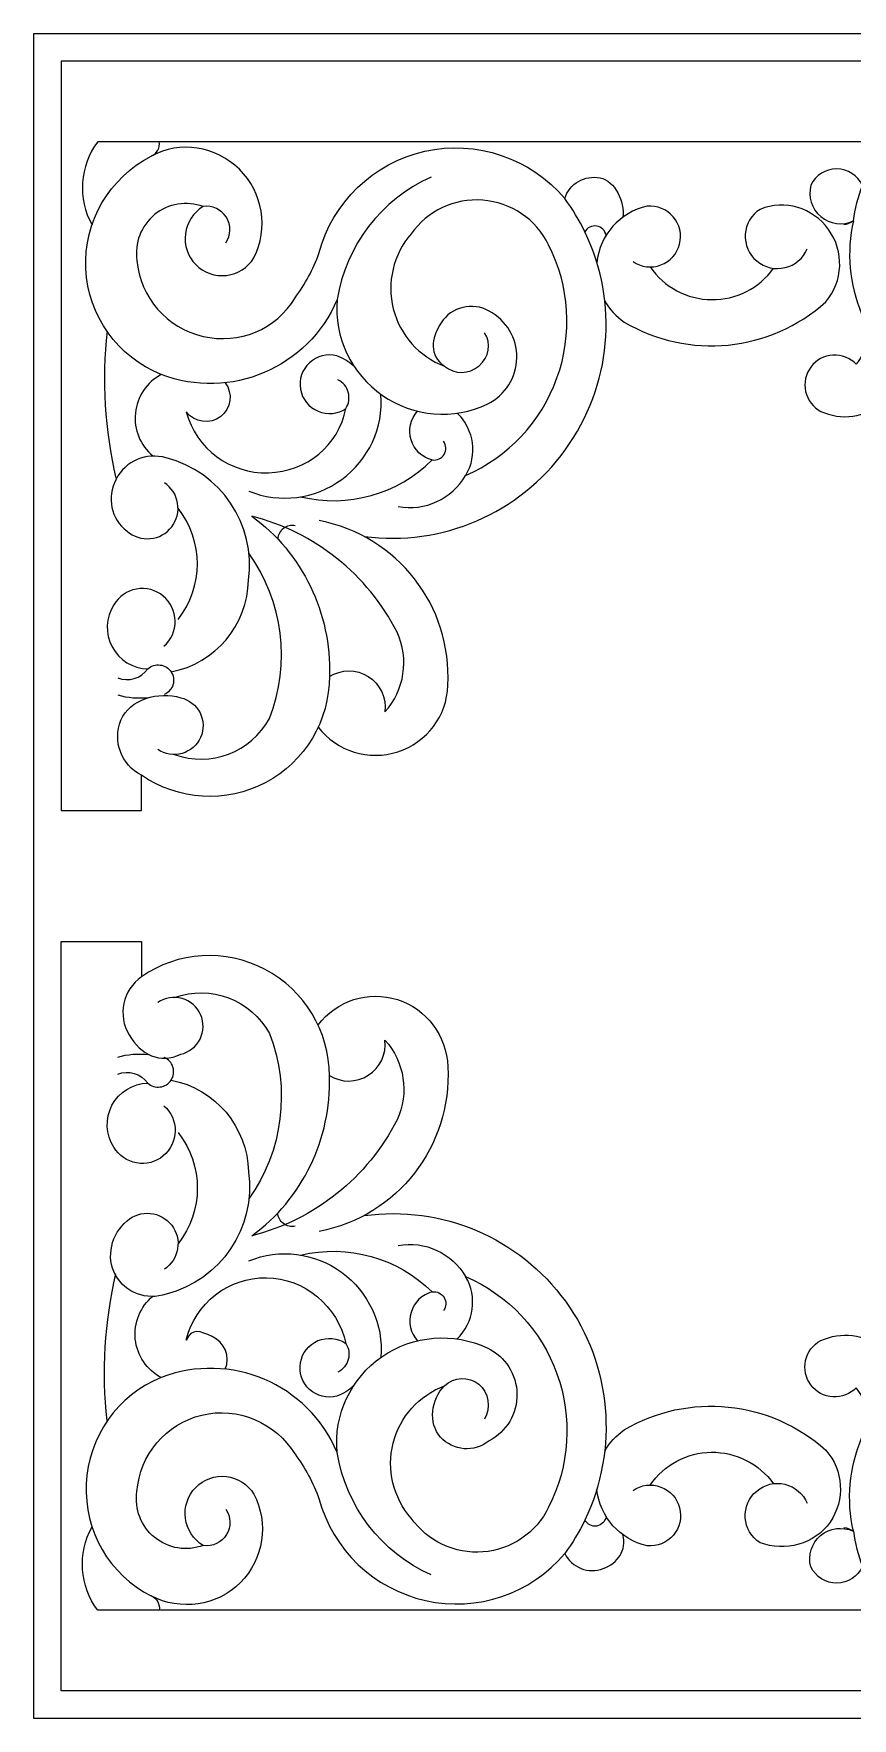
# Model space of a CAD drawing. Header units: millimetres. Extents: x 4605 to 4849, y 2366 to 2625.
# Drawn here: x 4605.2 to 4664.5, y 2503.1 to 2625.1 of the extents above; entities that cross this region are included whole.
import ezdxf

# ---------------------------------------------------------------- set-up
doc = ezdxf.new("R2010")
doc.units = ezdxf.units.MM
doc.header["$MEASUREMENT"] = 0
doc.layers.add('SITARA ALL', color=18, linetype='Continuous', true_color=0x000000)

msp = doc.modelspace()

# ---------------------------------------------------------------- linework, layer by layer
at = {"layer": 'SITARA ALL', "lineweight": 9}
for points, knots in [([(4605.15, 2625.07), (4605.15, 2625.07), (4849.15, 2625.07), (4849.15, 2625.07), (4849.15, 2625.07), (4849.15, 2503.07), (4849.15, 2503.07), (4849.15, 2503.07), (4605.15, 2503.07), (4605.15, 2503.07), (4605.15, 2503.07), (4605.15, 2625.07), (4605.15, 2625.07)], [0, 0, 0, 0, 0.25, 0.25, 0.25, 0.5, 0.5, 0.5, 0.75, 0.75, 0.75, 1, 1, 1, 1]), ([(4787.74, 2578.51), (4786.87, 2579.06), (4785.77, 2579.05), (4784.91, 2578.5), (4784.05, 2577.95), (4783.58, 2576.97), (4783.71, 2575.95), (4782.29, 2577.52), (4781.94, 2579.8), (4782.82, 2581.73), (4784.96, 2585.91), (4788.8, 2588.97), (4793.35, 2590.13), (4789.67, 2587.44), (4787.57, 2583.1), (4787.74, 2578.55), (4787.73, 2575.31), (4789.53, 2572.34), (4792.39, 2570.84), (4795.26, 2569.34), (4798.69, 2569.53), (4801.35, 2571.37), (4801.35, 2571.37), (4801.35, 2568.81), (4801.35, 2568.81), (4801.35, 2568.81), (4807.15, 2568.81), (4807.15, 2568.81), (4807.15, 2568.81), (4807.15, 2623.07), (4807.15, 2623.07), (4807.15, 2623.07), (4707.15, 2623.07), (4707.15, 2623.07), (4707.15, 2623.07), (4607.15, 2623.07), (4607.15, 2623.07), (4607.15, 2623.07), (4607.15, 2568.81), (4607.15, 2568.81), (4607.15, 2568.81), (4612.95, 2568.81), (4612.95, 2568.81), (4612.95, 2568.81), (4612.95, 2571.37), (4612.95, 2571.37), (4611.5, 2572.11), (4610.85, 2573.85), (4611.47, 2575.36), (4612.08, 2576.88), (4614.24, 2577.47), (4615.8, 2576.98), (4616.4, 2576.84), (4616.92, 2576.44), (4617.2, 2575.89), (4617.48, 2575.33), (4617.49, 2574.68), (4617.24, 2574.11), (4616.99, 2573.54), (4616.5, 2573.12), (4615.9, 2572.95), (4615.31, 2572.78), (4614.66, 2572.89), (4614.15, 2573.24)], [0, 0, 0, 0, 0.045455, 0.045455, 0.045455, 0.090909, 0.090909, 0.090909, 0.136364, 0.136364, 0.136364, 0.181818, 0.181818, 0.181818, 0.227273, 0.227273, 0.227273, 0.272727, 0.272727, 0.272727, 0.318182, 0.318182, 0.318182, 0.363636, 0.363636, 0.363636, 0.409091, 0.409091, 0.409091, 0.454545, 0.454545, 0.454545, 0.5, 0.5, 0.5, 0.545455, 0.545455, 0.545455, 0.590909, 0.590909, 0.590909, 0.636364, 0.636364, 0.636364, 0.681818, 0.681818, 0.681818, 0.727273, 0.727273, 0.727273, 0.772727, 0.772727, 0.772727, 0.818182, 0.818182, 0.818182, 0.863636, 0.863636, 0.863636, 0.909091, 0.909091, 0.909091, 1, 1, 1, 1]), ([(4669.19, 2617.25), (4669.19, 2617.25), (4609.79, 2617.25), (4609.79, 2617.25), (4608.47, 2615.5), (4608.31, 2613.13), (4609.38, 2611.22)], [0, 0, 0, 0, 0.333333, 0.333333, 0.333333, 1, 1, 1, 1]), ([(4633.94, 2614.69), (4630.32, 2613.07), (4627.76, 2609.73), (4627.13, 2605.81), (4625.04, 2600.87), (4619.4, 2598.47), (4614.39, 2600.39), (4611.23, 2601.65), (4609.1, 2604.64), (4608.93, 2608.04), (4608.76, 2611.44), (4610.64, 2614.64), (4613.66, 2616.21), (4614.08, 2616.37), (4614.33, 2616.81), (4614.24, 2617.25)], [0, 0, 0, 0, 0.166667, 0.166667, 0.166667, 0.333333, 0.333333, 0.333333, 0.5, 0.5, 0.5, 0.666667, 0.666667, 0.666667, 1, 1, 1, 1]), ([(4619.07, 2609.92), (4619.45, 2610.48), (4619.47, 2611.21), (4619.11, 2611.78), (4618.75, 2612.35), (4618.1, 2612.65), (4617.43, 2612.55), (4616.24, 2612.99), (4614.9, 2612.77), (4613.91, 2611.97), (4612.93, 2611.16), (4612.44, 2609.91), (4612.63, 2608.65), (4612.86, 2605.97), (4614.8, 2603.75), (4617.42, 2603.15), (4620.04, 2602.55), (4622.71, 2603.64), (4624.09, 2605.95), (4624.82, 2606.92), (4625.4, 2608.01), (4625.82, 2609.16), (4626.79, 2612.86), (4629.75, 2615.71), (4633.49, 2616.56), (4637.22, 2617.4), (4641.15, 2616.06), (4643.62, 2613.13)], [0, 0, 0, 0, 0.1, 0.1, 0.1, 0.2, 0.2, 0.2, 0.3, 0.3, 0.3, 0.4, 0.4, 0.4, 0.5, 0.5, 0.5, 0.6, 0.6, 0.6, 0.7, 0.7, 0.7, 0.8, 0.8, 0.8, 1, 1, 1, 1]), ([(4617.43, 2612.55), (4616.72, 2612.13), (4616.25, 2611.4), (4616.14, 2610.58), (4616.04, 2609.76), (4616.31, 2608.94), (4616.89, 2608.35), (4617.47, 2607.76), (4618.29, 2607.47), (4619.12, 2607.57), (4619.94, 2607.66), (4620.67, 2608.12), (4621.1, 2608.83), (4622.19, 2610.97), (4621.76, 2613.57), (4620.05, 2615.25), (4618.33, 2616.93), (4615.78, 2617.34), (4613.66, 2616.21)], [0, 0, 0, 0, 0.142857, 0.142857, 0.142857, 0.285714, 0.285714, 0.285714, 0.428571, 0.428571, 0.428571, 0.571429, 0.571429, 0.571429, 0.714286, 0.714286, 0.714286, 1, 1, 1, 1]), ([(4629.09, 2588.66), (4634.73, 2587.91), (4640.34, 2590.33), (4643.67, 2594.95), (4647.01, 2599.57), (4647.57, 2605.58), (4645.08, 2610.71), (4644.67, 2611.56), (4644.18, 2612.37), (4643.62, 2613.13), (4643.97, 2614.21), (4645.07, 2614.85), (4646.18, 2614.63), (4647.28, 2614.4), (4647.95, 2612.91), (4647.84, 2611.78)], [0, 0, 0, 0, 0.166667, 0.166667, 0.166667, 0.333333, 0.333333, 0.333333, 0.5, 0.5, 0.5, 0.666667, 0.666667, 0.666667, 1, 1, 1, 1]), ([(4663.85, 2611.25), (4664.09, 2611.28), (4664.33, 2611.37), (4664.53, 2611.52), (4664.66, 2612.39), (4664.87, 2613.25), (4665.18, 2614.08), (4664.84, 2614.81), (4664.12, 2615.27), (4663.32, 2615.28), (4662.52, 2615.28), (4661.79, 2614.83), (4661.45, 2614.1), (4661.23, 2613.27), (4661.51, 2612.38), (4662.17, 2611.83), (4662.83, 2611.27), (4663.75, 2611.15), (4664.53, 2611.52), (4664.02, 2609.27), (4664.24, 2606.91), (4665.13, 2604.78), (4665.72, 2603.6), (4665.57, 2602.18), (4664.74, 2601.14), (4664.3, 2601.59), (4663.68, 2601.83), (4663.05, 2601.79), (4662.42, 2601.75), (4661.84, 2601.44), (4661.45, 2600.93), (4661.07, 2600.43), (4660.93, 2599.78), (4661.07, 2599.16), (4661.21, 2598.54), (4661.61, 2598.01), (4662.17, 2597.72), (4663.64, 2597.04), (4665.38, 2597.27), (4666.63, 2598.3), (4667.88, 2599.33), (4668.44, 2600.97), (4668.06, 2602.55), (4667.98, 2604.27), (4667.78, 2605.97), (4667.46, 2607.66), (4668.06, 2607.12), (4668.88, 2606.89), (4669.68, 2607.03), (4670.47, 2607.17), (4671.16, 2607.66), (4671.54, 2608.37), (4671.93, 2609.09), (4671.96, 2609.93), (4671.64, 2610.68), (4671.32, 2611.42), (4670.68, 2611.97), (4669.9, 2612.18), (4669.42, 2612.3), (4668.91, 2612.23), (4668.5, 2611.96), (4668.08, 2611.7), (4667.8, 2611.28), (4667.71, 2610.79), (4667.62, 2610.31), (4667.74, 2609.81), (4668.03, 2609.42), (4668.33, 2609.02), (4668.77, 2608.77), (4669.26, 2608.72)], [0, 0, 0, 0, 0.041667, 0.041667, 0.041667, 0.083333, 0.083333, 0.083333, 0.125, 0.125, 0.125, 0.166667, 0.166667, 0.166667, 0.208333, 0.208333, 0.208333, 0.25, 0.25, 0.25, 0.291667, 0.291667, 0.291667, 0.333333, 0.333333, 0.333333, 0.375, 0.375, 0.375, 0.416667, 0.416667, 0.416667, 0.458333, 0.458333, 0.458333, 0.5, 0.5, 0.5, 0.541667, 0.541667, 0.541667, 0.583333, 0.583333, 0.583333, 0.625, 0.625, 0.625, 0.666667, 0.666667, 0.666667, 0.708333, 0.708333, 0.708333, 0.75, 0.75, 0.75, 0.791667, 0.791667, 0.791667, 0.833333, 0.833333, 0.833333, 0.875, 0.875, 0.875, 0.916667, 0.916667, 0.916667, 1, 1, 1, 1]), ([(4635.83, 2597.59), (4637.05, 2596.41), (4637.3, 2594.54), (4636.44, 2593.08), (4639.53, 2594.42), (4641.93, 2596.97), (4643.06, 2600.14), (4644.2, 2603.31), (4643.98, 2606.79), (4642.45, 2609.79), (4641.54, 2611.63), (4639.73, 2612.86), (4637.68, 2613.01), (4635.63, 2613.17), (4633.67, 2612.25), (4632.49, 2610.57), (4631.2, 2609.08), (4630.72, 2607.05), (4631.2, 2605.14), (4631.69, 2603.23), (4633.07, 2601.68), (4634.91, 2600.99), (4635.64, 2600.38), (4636.71, 2600.39), (4637.42, 2601.02), (4638.13, 2601.65), (4638.33, 2602.62), (4637.82, 2603.41)], [0, 0, 0, 0, 0.1, 0.1, 0.1, 0.2, 0.2, 0.2, 0.3, 0.3, 0.3, 0.4, 0.4, 0.4, 0.5, 0.5, 0.5, 0.6, 0.6, 0.6, 0.7, 0.7, 0.7, 0.8, 0.8, 0.8, 1, 1, 1, 1]), ([(4648.57, 2608.57), (4649.16, 2608.16), (4649.91, 2608.07), (4650.59, 2608.32), (4651.26, 2608.57), (4651.77, 2609.13), (4651.94, 2609.83), (4652.12, 2610.53), (4651.95, 2611.27), (4651.48, 2611.81), (4651.01, 2612.36), (4650.31, 2612.64), (4649.59, 2612.57), (4647.62, 2612.14), (4646.15, 2610.5), (4645.95, 2608.49)], [0, 0, 0, 0, 0.166667, 0.166667, 0.166667, 0.333333, 0.333333, 0.333333, 0.5, 0.5, 0.5, 0.666667, 0.666667, 0.666667, 1, 1, 1, 1]), ([(4646.52, 2605.73), (4646.86, 2605.11), (4647.34, 2604.59), (4647.92, 2604.19), (4652.59, 2601.43), (4658.5, 2602.02), (4662.53, 2605.65), (4663.8, 2607.14), (4663.88, 2609.3), (4662.73, 2610.89), (4661.58, 2612.47), (4659.58, 2613.1), (4657.77, 2612.35), (4657.14, 2611.95), (4656.75, 2611.28), (4656.7, 2610.54), (4656.66, 2609.8), (4656.96, 2609.08), (4657.53, 2608.61), (4658.1, 2608.13), (4658.86, 2607.95), (4659.58, 2608.13), (4660.3, 2608.3), (4660.89, 2608.8), (4661.18, 2609.49)], [0, 0, 0, 0, 0.111111, 0.111111, 0.111111, 0.222222, 0.222222, 0.222222, 0.333333, 0.333333, 0.333333, 0.444444, 0.444444, 0.444444, 0.555556, 0.555556, 0.555556, 0.666667, 0.666667, 0.666667, 0.777778, 0.777778, 0.777778, 1, 1, 1, 1]), ([(4646.62, 2610.46), (4646.56, 2610.81), (4646.28, 2611.09), (4645.93, 2611.14), (4645.58, 2611.2), (4645.24, 2611.03), (4645.08, 2610.71)], [0, 0, 0, 0, 0.333333, 0.333333, 0.333333, 1, 1, 1, 1]), ([(4649.81, 2608.18), (4650.82, 2606.71), (4652.48, 2605.82), (4654.26, 2605.81), (4656.04, 2605.79), (4657.71, 2606.63), (4658.74, 2608.08)], [0, 0, 0, 0, 0.333333, 0.333333, 0.333333, 1, 1, 1, 1]), ([(4627.13, 2605.81), (4626.9, 2603.08), (4628.16, 2600.43), (4630.41, 2598.88), (4632.67, 2597.32), (4635.57, 2597.08), (4638.04, 2598.26), (4639.32, 2598.89), (4640.13, 2600.18), (4640.15, 2601.6), (4640.17, 2603.02), (4639.4, 2604.32), (4638.14, 2604.98), (4636.94, 2605.67), (4635.41, 2605.29), (4634.67, 2604.13), (4633.92, 2602.96), (4633.79, 2601.8), (4634.91, 2600.99)], [0, 0, 0, 0, 0.142857, 0.142857, 0.142857, 0.285714, 0.285714, 0.285714, 0.428571, 0.428571, 0.428571, 0.571429, 0.571429, 0.571429, 0.714286, 0.714286, 0.714286, 1, 1, 1, 1]), ([(4628.34, 2600.99), (4627.99, 2601.33), (4627.57, 2601.59), (4627.1, 2601.74), (4626.4, 2601.92), (4625.66, 2601.73), (4625.13, 2601.24), (4624.6, 2600.75), (4624.35, 2600.03), (4624.48, 2599.32), (4624.6, 2598.6), (4625.08, 2598.01), (4625.75, 2597.73), (4626.42, 2597.45), (4627.17, 2597.52), (4627.77, 2597.93), (4627.99, 2598.28), (4628.05, 2598.7), (4627.94, 2599.1), (4627.83, 2599.49), (4627.56, 2599.82), (4627.19, 2600)], [0, 0, 0, 0, 0.125, 0.125, 0.125, 0.25, 0.25, 0.25, 0.375, 0.375, 0.375, 0.5, 0.5, 0.5, 0.625, 0.625, 0.625, 0.75, 0.75, 0.75, 1, 1, 1, 1]), ([(4614.39, 2600.39), (4613.34, 2599.83), (4612.64, 2598.79), (4612.52, 2597.6), (4612.4, 2596.41), (4612.87, 2595.25), (4613.79, 2594.5)], [0, 0, 0, 0, 0.333333, 0.333333, 0.333333, 1, 1, 1, 1]), ([(4619.03, 2599.79), (4619.6, 2599.02), (4619.45, 2597.93), (4618.7, 2597.34), (4617.94, 2596.75), (4616.8, 2596.94), (4616.2, 2597.68), (4616.92, 2595.01), (4619.38, 2593.18), (4622.15, 2593.27), (4624.92, 2593.36), (4627.23, 2595.22), (4627.77, 2597.93)], [0, 0, 0, 0, 0.2, 0.2, 0.2, 0.4, 0.4, 0.4, 0.6, 0.6, 0.6, 1, 1, 1, 1]), ([(4620.74, 2591.94), (4622.98, 2591.04), (4625.53, 2591.36), (4627.47, 2592.79), (4629.42, 2594.22), (4630.49, 2596.53), (4630.31, 2598.94)], [0, 0, 0, 0, 0.333333, 0.333333, 0.333333, 1, 1, 1, 1]), ([(4624.48, 2591.53), (4627.91, 2590.71), (4631.52, 2591.71), (4634.02, 2594.2), (4633.29, 2594.38), (4632.71, 2594.94), (4632.49, 2595.66), (4632.27, 2596.38), (4632.45, 2597.17), (4632.95, 2597.73)], [0, 0, 0, 0, 0.25, 0.25, 0.25, 0.5, 0.5, 0.5, 1, 1, 1, 1]), ([(4634.02, 2594.2), (4634.37, 2594.15), (4634.7, 2594.31), (4634.88, 2594.6), (4635.06, 2594.9), (4635.04, 2595.27), (4634.83, 2595.55)], [0, 0, 0, 0, 0.333333, 0.333333, 0.333333, 1, 1, 1, 1]), ([(4615.11, 2578.85), (4618.32, 2579.47), (4620.65, 2582.24), (4620.71, 2585.5), (4621.26, 2589.54), (4618.7, 2593.35), (4614.74, 2594.35), (4613.32, 2594.78), (4611.79, 2594.13), (4611.12, 2592.8), (4610.45, 2591.48), (4610.73, 2589.93), (4611.92, 2589.04), (4612.39, 2588.64), (4612.99, 2588.44), (4613.6, 2588.5), (4614.22, 2588.56), (4614.77, 2588.87), (4615.15, 2589.35), (4615.52, 2589.84), (4615.68, 2590.46), (4615.58, 2591.07), (4615.48, 2591.67), (4615.13, 2592.21), (4614.62, 2592.55)], [0, 0, 0, 0, 0.111111, 0.111111, 0.111111, 0.222222, 0.222222, 0.222222, 0.333333, 0.333333, 0.333333, 0.444444, 0.444444, 0.444444, 0.555556, 0.555556, 0.555556, 0.666667, 0.666667, 0.666667, 0.777778, 0.777778, 0.777778, 1, 1, 1, 1]), ([(4626.57, 2578.51), (4627.43, 2579.06), (4628.53, 2579.06), (4629.39, 2578.52), (4630.25, 2577.97), (4630.72, 2576.96), (4630.59, 2575.95), (4632.02, 2577.53), (4632.37, 2579.8), (4631.48, 2581.73), (4629.34, 2585.91), (4625.51, 2588.97), (4620.96, 2590.13), (4624.63, 2587.44), (4626.73, 2583.1), (4626.57, 2578.55), (4626.59, 2575.32), (4624.81, 2572.35), (4621.96, 2570.84), (4619.1, 2569.32), (4615.62, 2569.54), (4612.95, 2571.37)], [0, 0, 0, 0, 0.125, 0.125, 0.125, 0.25, 0.25, 0.25, 0.375, 0.375, 0.375, 0.5, 0.5, 0.5, 0.625, 0.625, 0.625, 0.75, 0.75, 0.75, 1, 1, 1, 1]), ([(4624.1, 2589.44), (4623.8, 2589.5), (4623.49, 2589.43), (4623.25, 2589.24), (4623.01, 2589.06), (4622.85, 2588.78), (4622.83, 2588.48)], [0, 0, 0, 0, 0.333333, 0.333333, 0.333333, 1, 1, 1, 1]), ([(4625.76, 2574.86), (4627.11, 2573.09), (4629.43, 2572.38), (4631.54, 2573.07), (4633.65, 2573.76), (4635.1, 2575.66), (4635.15, 2577.88), (4635.47, 2583.63), (4631.5, 2588.72), (4625.84, 2589.81)], [0, 0, 0, 0, 0.25, 0.25, 0.25, 0.5, 0.5, 0.5, 1, 1, 1, 1]), ([(4615.34, 2572.87), (4617.97, 2571.91), (4620.9, 2573.02), (4622.23, 2575.48), (4623.78, 2579.47), (4623.22, 2583.97), (4620.74, 2587.46)], [0, 0, 0, 0, 0.333333, 0.333333, 0.333333, 1, 1, 1, 1]), ([(4614.59, 2580.71), (4615.12, 2581.18), (4615.41, 2581.84), (4615.4, 2582.54), (4615.39, 2583.24), (4615.08, 2583.9), (4614.54, 2584.34), (4614, 2584.79), (4613.29, 2584.97), (4612.6, 2584.85), (4611.91, 2584.73), (4611.32, 2584.31), (4610.96, 2583.71), (4610.37, 2582.79), (4610.32, 2581.63), (4610.83, 2580.67), (4611.35, 2579.7), (4612.32, 2579.09), (4613.41, 2579.07), (4613.66, 2579.29), (4613.99, 2579.4), (4614.31, 2579.35), (4614.64, 2579.31), (4614.93, 2579.12), (4615.11, 2578.85), (4615.29, 2578.57), (4615.34, 2578.23), (4615.24, 2577.91), (4615.14, 2577.6), (4614.91, 2577.34), (4614.61, 2577.21)], [0, 0, 0, 0, 0.090909, 0.090909, 0.090909, 0.181818, 0.181818, 0.181818, 0.272727, 0.272727, 0.272727, 0.363636, 0.363636, 0.363636, 0.454545, 0.454545, 0.454545, 0.545455, 0.545455, 0.545455, 0.636364, 0.636364, 0.636364, 0.727273, 0.727273, 0.727273, 0.818182, 0.818182, 0.818182, 1, 1, 1, 1]), ([(4787.74, 2549.63), (4786.88, 2549.08), (4785.78, 2549.08), (4784.92, 2549.62), (4784.06, 2550.17), (4783.59, 2551.18), (4783.71, 2552.19), (4782.29, 2550.61), (4781.93, 2548.34), (4782.82, 2546.41), (4784.96, 2542.23), (4788.79, 2539.17), (4793.35, 2538.01), (4789.67, 2540.7), (4787.57, 2545.04), (4787.74, 2549.59), (4787.72, 2552.82), (4789.49, 2555.79), (4792.35, 2557.31), (4795.2, 2558.82), (4798.69, 2558.6), (4801.35, 2556.77), (4801.35, 2556.77), (4801.35, 2559.33), (4801.35, 2559.33), (4801.35, 2559.33), (4807.15, 2559.33), (4807.15, 2559.33), (4807.15, 2559.33), (4807.15, 2505.07), (4807.15, 2505.07), (4807.15, 2505.07), (4707.15, 2505.07), (4707.15, 2505.07), (4707.15, 2505.07), (4607.15, 2505.07), (4607.15, 2505.07), (4607.15, 2505.07), (4607.15, 2559.33), (4607.15, 2559.33), (4607.15, 2559.33), (4612.95, 2559.33), (4612.95, 2559.33), (4612.95, 2559.33), (4612.95, 2556.77), (4612.95, 2556.77), (4611.61, 2555.81), (4611.22, 2553.98), (4612.06, 2552.56), (4612.91, 2551.13), (4614.31, 2550.44), (4615.8, 2551.16), (4616.4, 2551.3), (4616.92, 2551.7), (4617.2, 2552.26), (4617.48, 2552.81), (4617.49, 2553.46), (4617.24, 2554.03), (4616.99, 2554.6), (4616.5, 2555.03), (4615.9, 2555.19), (4615.3, 2555.36), (4614.66, 2555.25), (4614.15, 2554.9)], [0, 0, 0, 0, 0.045455, 0.045455, 0.045455, 0.090909, 0.090909, 0.090909, 0.136364, 0.136364, 0.136364, 0.181818, 0.181818, 0.181818, 0.227273, 0.227273, 0.227273, 0.272727, 0.272727, 0.272727, 0.318182, 0.318182, 0.318182, 0.363636, 0.363636, 0.363636, 0.409091, 0.409091, 0.409091, 0.454545, 0.454545, 0.454545, 0.5, 0.5, 0.5, 0.545455, 0.545455, 0.545455, 0.590909, 0.590909, 0.590909, 0.636364, 0.636364, 0.636364, 0.681818, 0.681818, 0.681818, 0.727273, 0.727273, 0.727273, 0.772727, 0.772727, 0.772727, 0.818182, 0.818182, 0.818182, 0.863636, 0.863636, 0.863636, 0.909091, 0.909091, 0.909091, 1, 1, 1, 1]), ([(4626.57, 2549.63), (4627.43, 2549.08), (4628.53, 2549.09), (4629.39, 2549.64), (4630.26, 2550.19), (4630.72, 2551.18), (4630.59, 2552.19), (4632.02, 2550.62), (4632.37, 2548.34), (4631.48, 2546.41), (4629.34, 2542.23), (4625.51, 2539.17), (4620.96, 2538.01), (4624.63, 2540.7), (4626.73, 2545.04), (4626.57, 2549.59), (4626.57, 2552.83), (4624.78, 2555.8), (4621.91, 2557.3), (4619.04, 2558.81), (4615.61, 2558.61), (4612.95, 2556.77)], [0, 0, 0, 0, 0.125, 0.125, 0.125, 0.25, 0.25, 0.25, 0.375, 0.375, 0.375, 0.5, 0.5, 0.5, 0.625, 0.625, 0.625, 0.75, 0.75, 0.75, 1, 1, 1, 1]), ([(4615.34, 2555.27), (4617.96, 2556.23), (4620.9, 2555.11), (4622.23, 2552.66), (4623.78, 2548.67), (4623.21, 2544.17), (4620.74, 2540.68)], [0, 0, 0, 0, 0.333333, 0.333333, 0.333333, 1, 1, 1, 1]), ([(4625.76, 2553.28), (4627.09, 2555.05), (4629.39, 2555.79), (4631.5, 2555.12), (4633.61, 2554.46), (4635.08, 2552.48), (4635.15, 2550.26), (4635.47, 2544.52), (4631.49, 2539.42), (4625.84, 2538.33)], [0, 0, 0, 0, 0.25, 0.25, 0.25, 0.5, 0.5, 0.5, 1, 1, 1, 1]), ([(4614.59, 2547.43), (4615.12, 2546.97), (4615.41, 2546.3), (4615.4, 2545.6), (4615.39, 2544.9), (4615.08, 2544.24), (4614.54, 2543.8), (4614, 2543.35), (4613.29, 2543.17), (4612.61, 2543.29), (4611.92, 2543.41), (4611.32, 2543.83), (4610.96, 2544.43), (4610.37, 2545.34), (4610.32, 2546.5), (4610.82, 2547.47), (4611.33, 2548.43), (4612.33, 2549.04), (4613.41, 2549.07), (4613.66, 2548.85), (4613.99, 2548.75), (4614.32, 2548.79), (4614.64, 2548.83), (4614.93, 2549.02), (4615.11, 2549.29), (4615.29, 2549.57), (4615.34, 2549.91), (4615.24, 2550.23), (4615.14, 2550.55), (4614.91, 2550.8), (4614.61, 2550.93)], [0, 0, 0, 0, 0.090909, 0.090909, 0.090909, 0.181818, 0.181818, 0.181818, 0.272727, 0.272727, 0.272727, 0.363636, 0.363636, 0.363636, 0.454545, 0.454545, 0.454545, 0.545455, 0.545455, 0.545455, 0.636364, 0.636364, 0.636364, 0.727273, 0.727273, 0.727273, 0.818182, 0.818182, 0.818182, 1, 1, 1, 1]), ([(4615.11, 2549.29), (4618.31, 2548.67), (4620.64, 2545.9), (4620.71, 2542.64), (4621.27, 2538.6), (4618.69, 2534.79), (4614.74, 2533.79), (4613.35, 2533.3), (4611.81, 2533.88), (4611.08, 2535.17), (4610.36, 2536.46), (4610.78, 2538.16), (4611.92, 2539.1), (4612.38, 2539.5), (4612.99, 2539.7), (4613.6, 2539.64), (4614.21, 2539.58), (4614.77, 2539.27), (4615.15, 2538.79), (4615.52, 2538.3), (4615.68, 2537.68), (4615.58, 2537.08), (4615.48, 2536.47), (4615.13, 2535.93), (4614.62, 2535.59)], [0, 0, 0, 0, 0.111111, 0.111111, 0.111111, 0.222222, 0.222222, 0.222222, 0.333333, 0.333333, 0.333333, 0.444444, 0.444444, 0.444444, 0.555556, 0.555556, 0.555556, 0.666667, 0.666667, 0.666667, 0.777778, 0.777778, 0.777778, 1, 1, 1, 1]), ([(4629.09, 2539.48), (4634.72, 2540.25), (4640.32, 2537.87), (4643.67, 2533.27), (4647.02, 2528.68), (4647.54, 2522.55), (4645.08, 2517.43), (4644.67, 2516.58), (4644.18, 2515.77), (4643.62, 2515.01), (4644.13, 2513.98), (4645.33, 2513.51), (4646.41, 2513.91), (4647.48, 2514.3), (4648.12, 2515.25), (4647.84, 2516.36)], [0, 0, 0, 0, 0.166667, 0.166667, 0.166667, 0.333333, 0.333333, 0.333333, 0.5, 0.5, 0.5, 0.666667, 0.666667, 0.666667, 1, 1, 1, 1]), ([(4624.1, 2538.7), (4623.8, 2538.64), (4623.49, 2538.71), (4623.25, 2538.9), (4623.01, 2539.08), (4622.85, 2539.36), (4622.83, 2539.66)], [0, 0, 0, 0, 0.333333, 0.333333, 0.333333, 1, 1, 1, 1]), ([(4620.74, 2536.2), (4622.97, 2537.11), (4625.52, 2536.79), (4627.46, 2535.37), (4629.41, 2533.95), (4630.49, 2531.6), (4630.31, 2529.2)], [0, 0, 0, 0, 0.333333, 0.333333, 0.333333, 1, 1, 1, 1]), ([(4624.48, 2536.61), (4627.91, 2537.44), (4631.52, 2536.42), (4634.02, 2533.95), (4633.29, 2533.76), (4632.71, 2533.2), (4632.49, 2532.47), (4632.27, 2531.75), (4632.44, 2530.97), (4632.95, 2530.41)], [0, 0, 0, 0, 0.25, 0.25, 0.25, 0.5, 0.5, 0.5, 1, 1, 1, 1]), ([(4619.03, 2528.35), (4619.41, 2529.26), (4618.99, 2530.31), (4618.09, 2530.72), (4617.19, 2531.12), (4616.62, 2531.35), (4616.2, 2530.46), (4616.85, 2533.13), (4619.26, 2535.01), (4622.01, 2534.98), (4624.77, 2534.95), (4627.17, 2532.9), (4627.77, 2530.21)], [0, 0, 0, 0, 0.2, 0.2, 0.2, 0.4, 0.4, 0.4, 0.6, 0.6, 0.6, 1, 1, 1, 1]), ([(4635.83, 2530.55), (4637.05, 2531.73), (4637.31, 2533.6), (4636.44, 2535.06), (4639.53, 2533.73), (4641.92, 2531.18), (4643.06, 2528.02), (4644.2, 2524.86), (4643.98, 2521.35), (4642.45, 2518.35), (4641.55, 2516.51), (4639.75, 2515.28), (4637.7, 2515.12), (4635.66, 2514.95), (4633.67, 2515.9), (4632.49, 2517.57), (4631.2, 2519.06), (4630.71, 2521.08), (4631.19, 2522.99), (4631.67, 2524.9), (4633.07, 2526.46), (4634.91, 2527.15), (4635.6, 2527.8), (4636.65, 2527.85), (4637.4, 2527.27), (4638.14, 2526.69), (4638.28, 2525.55), (4637.82, 2524.73)], [0, 0, 0, 0, 0.1, 0.1, 0.1, 0.2, 0.2, 0.2, 0.3, 0.3, 0.3, 0.4, 0.4, 0.4, 0.5, 0.5, 0.5, 0.6, 0.6, 0.6, 0.7, 0.7, 0.7, 0.8, 0.8, 0.8, 1, 1, 1, 1]), ([(4634.02, 2533.95), (4634.36, 2534), (4634.7, 2533.84), (4634.88, 2533.54), (4635.06, 2533.25), (4635.04, 2532.87), (4634.83, 2532.6)], [0, 0, 0, 0, 0.333333, 0.333333, 0.333333, 1, 1, 1, 1]), ([(4614.39, 2527.75), (4613.34, 2528.3), (4612.64, 2529.35), (4612.51, 2530.53), (4612.39, 2531.71), (4612.88, 2532.89), (4613.79, 2533.64)], [0, 0, 0, 0, 0.333333, 0.333333, 0.333333, 1, 1, 1, 1]), ([(4628.34, 2527.15), (4627.99, 2526.81), (4627.57, 2526.55), (4627.1, 2526.4), (4626.4, 2526.22), (4625.66, 2526.41), (4625.13, 2526.89), (4624.6, 2527.38), (4624.35, 2528.11), (4624.48, 2528.83), (4624.6, 2529.54), (4625.08, 2530.13), (4625.74, 2530.42), (4626.41, 2530.7), (4627.17, 2530.62), (4627.77, 2530.21), (4627.99, 2529.86), (4628.05, 2529.44), (4627.94, 2529.05), (4627.83, 2528.65), (4627.55, 2528.32), (4627.19, 2528.14)], [0, 0, 0, 0, 0.125, 0.125, 0.125, 0.25, 0.25, 0.25, 0.375, 0.375, 0.375, 0.5, 0.5, 0.5, 0.625, 0.625, 0.625, 0.75, 0.75, 0.75, 1, 1, 1, 1]), ([(4627.13, 2522.33), (4626.89, 2525.05), (4628.13, 2527.7), (4630.38, 2529.26), (4632.63, 2530.82), (4635.57, 2531.05), (4638.04, 2529.88), (4639.32, 2529.26), (4640.14, 2527.98), (4640.16, 2526.56), (4640.19, 2525.14), (4639.4, 2523.82), (4638.14, 2523.16), (4637.08, 2522.3), (4635.53, 2522.42), (4634.62, 2523.44), (4633.71, 2524.45), (4633.95, 2526.18), (4634.91, 2527.15)], [0, 0, 0, 0, 0.142857, 0.142857, 0.142857, 0.285714, 0.285714, 0.285714, 0.428571, 0.428571, 0.428571, 0.571429, 0.571429, 0.571429, 0.714286, 0.714286, 0.714286, 1, 1, 1, 1]), ([(4663.85, 2516.89), (4664.09, 2516.86), (4664.33, 2516.77), (4664.53, 2516.62), (4664.66, 2515.75), (4664.87, 2514.89), (4665.18, 2514.06), (4664.85, 2513.33), (4664.13, 2512.86), (4663.33, 2512.86), (4662.53, 2512.85), (4661.79, 2513.32), (4661.45, 2514.04), (4661.22, 2514.87), (4661.5, 2515.76), (4662.16, 2516.31), (4662.81, 2516.87), (4663.75, 2516.98), (4664.53, 2516.62), (4664.02, 2518.87), (4664.24, 2521.23), (4665.13, 2523.36), (4665.72, 2524.55), (4665.57, 2525.96), (4664.74, 2527), (4664.3, 2526.55), (4663.69, 2526.31), (4663.05, 2526.35), (4662.42, 2526.39), (4661.84, 2526.7), (4661.45, 2527.21), (4661.07, 2527.71), (4660.93, 2528.36), (4661.07, 2528.98), (4661.2, 2529.6), (4661.61, 2530.13), (4662.17, 2530.42), (4663.64, 2531.1), (4665.37, 2530.89), (4666.62, 2529.86), (4667.88, 2528.84), (4668.43, 2527.17), (4668.06, 2525.59), (4667.98, 2523.88), (4667.78, 2522.17), (4667.46, 2520.48), (4668.06, 2521.02), (4668.88, 2521.25), (4669.67, 2521.12), (4670.47, 2520.98), (4671.16, 2520.48), (4671.54, 2519.77), (4671.93, 2519.06), (4671.97, 2518.21), (4671.65, 2517.47), (4671.32, 2516.73), (4670.68, 2516.17), (4669.9, 2515.96), (4669.42, 2515.84), (4668.91, 2515.91), (4668.5, 2516.18), (4668.08, 2516.44), (4667.8, 2516.86), (4667.71, 2517.35), (4667.62, 2517.83), (4667.73, 2518.33), (4668.03, 2518.72), (4668.32, 2519.12), (4668.77, 2519.37), (4669.26, 2519.42)], [0, 0, 0, 0, 0.041667, 0.041667, 0.041667, 0.083333, 0.083333, 0.083333, 0.125, 0.125, 0.125, 0.166667, 0.166667, 0.166667, 0.208333, 0.208333, 0.208333, 0.25, 0.25, 0.25, 0.291667, 0.291667, 0.291667, 0.333333, 0.333333, 0.333333, 0.375, 0.375, 0.375, 0.416667, 0.416667, 0.416667, 0.458333, 0.458333, 0.458333, 0.5, 0.5, 0.5, 0.541667, 0.541667, 0.541667, 0.583333, 0.583333, 0.583333, 0.625, 0.625, 0.625, 0.666667, 0.666667, 0.666667, 0.708333, 0.708333, 0.708333, 0.75, 0.75, 0.75, 0.791667, 0.791667, 0.791667, 0.833333, 0.833333, 0.833333, 0.875, 0.875, 0.875, 0.916667, 0.916667, 0.916667, 1, 1, 1, 1]), ([(4633.94, 2513.45), (4630.32, 2515.07), (4627.76, 2518.41), (4627.13, 2522.33), (4625.04, 2527.28), (4619.41, 2529.68), (4614.39, 2527.75), (4611.23, 2526.47), (4609.11, 2523.46), (4608.96, 2520.05), (4608.81, 2516.64), (4610.62, 2513.48), (4613.66, 2511.93), (4614.08, 2511.77), (4614.32, 2511.33), (4614.24, 2510.89)], [0, 0, 0, 0, 0.166667, 0.166667, 0.166667, 0.333333, 0.333333, 0.333333, 0.5, 0.5, 0.5, 0.666667, 0.666667, 0.666667, 1, 1, 1, 1]), ([(4646.52, 2522.41), (4646.86, 2523.03), (4647.34, 2523.55), (4647.92, 2523.96), (4652.58, 2526.71), (4658.5, 2526.11), (4662.53, 2522.49), (4663.82, 2521.04), (4663.95, 2518.89), (4662.84, 2517.28), (4661.73, 2515.68), (4659.58, 2515.09), (4657.77, 2515.79), (4657.14, 2516.19), (4656.75, 2516.86), (4656.7, 2517.6), (4656.65, 2518.34), (4656.96, 2519.06), (4657.53, 2519.53), (4658.09, 2520.01), (4658.85, 2520.19), (4659.57, 2520.02), (4660.29, 2519.84), (4660.89, 2519.34), (4661.18, 2518.65)], [0, 0, 0, 0, 0.111111, 0.111111, 0.111111, 0.222222, 0.222222, 0.222222, 0.333333, 0.333333, 0.333333, 0.444444, 0.444444, 0.444444, 0.555556, 0.555556, 0.555556, 0.666667, 0.666667, 0.666667, 0.777778, 0.777778, 0.777778, 1, 1, 1, 1]), ([(4619.07, 2518.22), (4619.45, 2517.67), (4619.47, 2516.94), (4619.12, 2516.37), (4618.77, 2515.8), (4618.1, 2515.49), (4617.43, 2515.59), (4616.24, 2515.14), (4614.91, 2515.36), (4613.92, 2516.16), (4612.93, 2516.96), (4612.44, 2518.23), (4612.63, 2519.49), (4612.83, 2522.16), (4614.73, 2524.39), (4617.33, 2525.03), (4619.93, 2525.66), (4622.68, 2524.48), (4624.09, 2522.19), (4624.82, 2521.22), (4625.4, 2520.13), (4625.82, 2518.98), (4626.81, 2515.27), (4629.79, 2512.43), (4633.54, 2511.6), (4637.29, 2510.77), (4641.16, 2512.06), (4643.62, 2515.01)], [0, 0, 0, 0, 0.1, 0.1, 0.1, 0.2, 0.2, 0.2, 0.3, 0.3, 0.3, 0.4, 0.4, 0.4, 0.5, 0.5, 0.5, 0.6, 0.6, 0.6, 0.7, 0.7, 0.7, 0.8, 0.8, 0.8, 1, 1, 1, 1]), ([(4649.81, 2519.96), (4650.81, 2521.43), (4652.47, 2522.32), (4654.24, 2522.34), (4656.02, 2522.36), (4657.71, 2521.5), (4658.74, 2520.06)], [0, 0, 0, 0, 0.333333, 0.333333, 0.333333, 1, 1, 1, 1]), ([(4617.43, 2515.59), (4616.72, 2516.01), (4616.25, 2516.74), (4616.14, 2517.55), (4616.04, 2518.37), (4616.31, 2519.2), (4616.89, 2519.79), (4617.47, 2520.38), (4618.29, 2520.67), (4619.11, 2520.58), (4619.93, 2520.48), (4620.67, 2520.02), (4621.1, 2519.31), (4622.21, 2517.19), (4621.82, 2514.6), (4620.13, 2512.9), (4618.44, 2511.2), (4615.79, 2510.83), (4613.66, 2511.93)], [0, 0, 0, 0, 0.142857, 0.142857, 0.142857, 0.285714, 0.285714, 0.285714, 0.428571, 0.428571, 0.428571, 0.571429, 0.571429, 0.571429, 0.714286, 0.714286, 0.714286, 1, 1, 1, 1]), ([(4648.57, 2519.57), (4649.16, 2519.98), (4649.91, 2520.08), (4650.58, 2519.82), (4651.26, 2519.57), (4651.76, 2519), (4651.94, 2518.31), (4652.12, 2517.61), (4651.95, 2516.87), (4651.49, 2516.33), (4651.02, 2515.78), (4650.31, 2515.5), (4649.59, 2515.57), (4647.63, 2516), (4646.16, 2517.65), (4645.95, 2519.65)], [0, 0, 0, 0, 0.166667, 0.166667, 0.166667, 0.333333, 0.333333, 0.333333, 0.5, 0.5, 0.5, 0.666667, 0.666667, 0.666667, 1, 1, 1, 1]), ([(4669.19, 2510.89), (4669.19, 2510.89), (4609.79, 2510.89), (4609.79, 2510.89), (4608.47, 2512.64), (4608.31, 2515.01), (4609.38, 2516.93)], [0, 0, 0, 0, 0.333333, 0.333333, 0.333333, 1, 1, 1, 1]), ([(4646.62, 2517.68), (4646.56, 2517.33), (4646.29, 2517.05), (4645.94, 2516.99), (4645.6, 2516.94), (4645.24, 2517.12), (4645.08, 2517.43)], [0, 0, 0, 0, 0.333333, 0.333333, 0.333333, 1, 1, 1, 1])]:
    msp.add_open_spline(points, degree=3, knots=knots, dxfattribs=at)
for points in [[(4610.47, 2603.53), (4610.08, 2599.97), (4610.3, 2596.37), (4611.1, 2592.88)], [(4631.56, 2590.82), (4633.5, 2590.48), (4635.44, 2591.38), (4636.44, 2593.08)], [(4615.61, 2582.64), (4617.47, 2585.01), (4617.48, 2588.34), (4615.61, 2590.71)], [(4611.24, 2578.41), (4612.03, 2578.11), (4612.92, 2578.38), (4613.41, 2579.07)], [(4611.24, 2577.18), (4611.96, 2576.98), (4612.71, 2576.92), (4613.45, 2576.99)], [(4611.24, 2550.96), (4611.96, 2551.16), (4612.71, 2551.22), (4613.45, 2551.15)], [(4611.24, 2549.73), (4612.03, 2550.03), (4612.92, 2549.76), (4613.41, 2549.07)], [(4615.61, 2545.5), (4617.47, 2543.14), (4617.47, 2539.8), (4615.61, 2537.44)], [(4631.56, 2537.32), (4633.5, 2537.66), (4635.44, 2536.76), (4636.44, 2535.06)], [(4610.47, 2524.61), (4610.08, 2528.17), (4610.3, 2531.77), (4611.1, 2535.26)]]:
    msp.add_open_spline(points, degree=3, dxfattribs=at)

doc.saveas('drawing.dxf')
